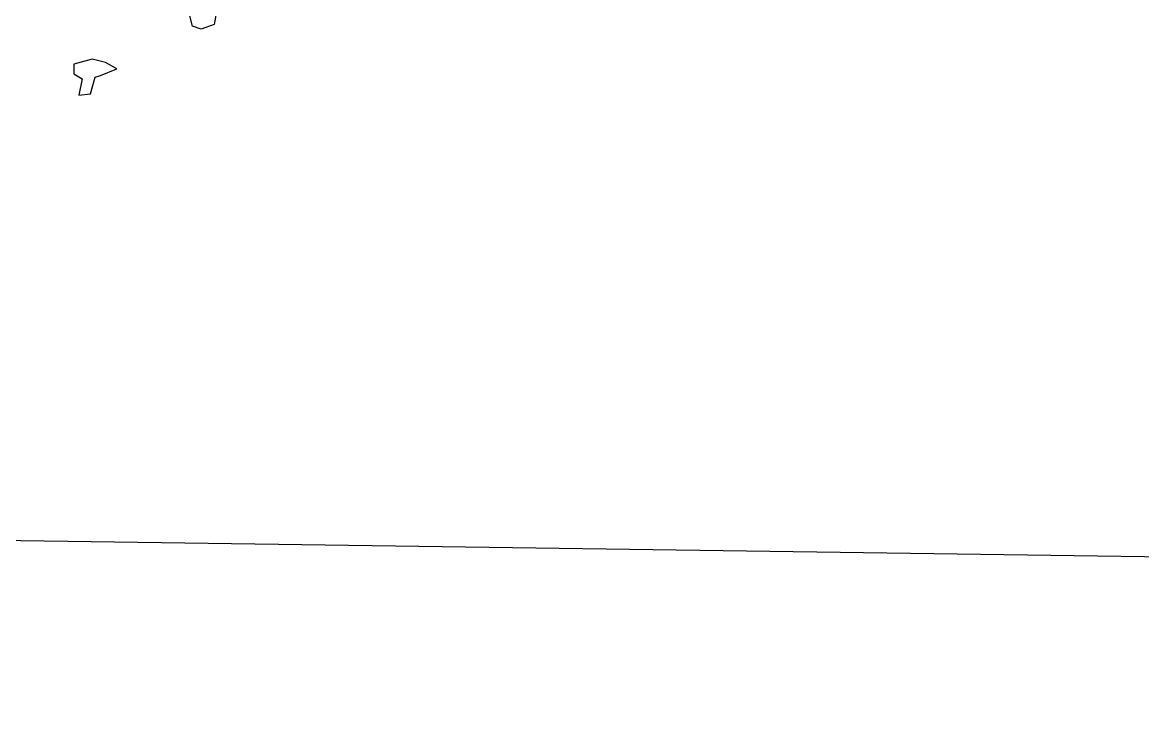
# Model space of a CAD drawing. Header units: inches. Extents: x -11 to 128, y 7 to 56.
# Drawn here: x 35.469 to 36.524, y 21.438 to 22.105 of the extents above; entities that cross this region are included whole.
import ezdxf

# ---------------------------------------------------------------- set-up
doc = ezdxf.new("R2010")
doc.units = ezdxf.units.IN
doc.header["$MEASUREMENT"] = 0
doc.layers.add('CAY', color=94, linetype='Continuous')
doc.layers.add('CAY-3', color=61, linetype='Continuous')
picture_1 = doc.add_image_def('image1.jpg', size_in_pixel=(1680, 1093))

# ---------------------------------------------------------------- blocks, each defined once
blk = doc.blocks.new('A$C76451831')
at = {"layer": 'CAY-3'}
for p, q in [((6308.4, 320), (6298.4, 358.4)), ((6360.3, 358.4), (6353.8, 323.6)), ((6326.1, 313.5), (6308.4, 320)), ((6353.8, 323.6), (6326.1, 313.5))]:
    blk.add_line(p, q, dxfattribs=at)
blk.add_lwpolyline([(6125.5, 244), (6097.8, 251.1), (6059.5, 240.5), (6059.5, 219.9), (6076.6, 209.2), (6070.1, 175), (6094.3, 178), (6104.3, 212.8), (6114.9, 216.3), (6149.7, 230.5)], close=True, dxfattribs=at)

msp = doc.modelspace()

# ---------------------------------------------------------------- linework, layer by layer
msp.add_line((70.5198, 21.1086), (11.5271, 21.9628))

# ---------------------------------------------------------------- block references
at = {"layer": 'CAY', "xscale": 0.0004489089019145984, "yscale": 0.0004489089019145984, "zscale": 0.0004489089019145984}
msp.add_blockref('A$C76451831', (32.7975, 21.9573), dxfattribs=at)

# ---------------------------------------------------------------- pictures from other files: only their frames are drawn
image = msp.add_image(picture_1, insert=(12.4966, 7.3772), size_in_units=(74.4025, 48.4059))
image.dxf.flags = 6

doc.saveas('drawing.dxf')
